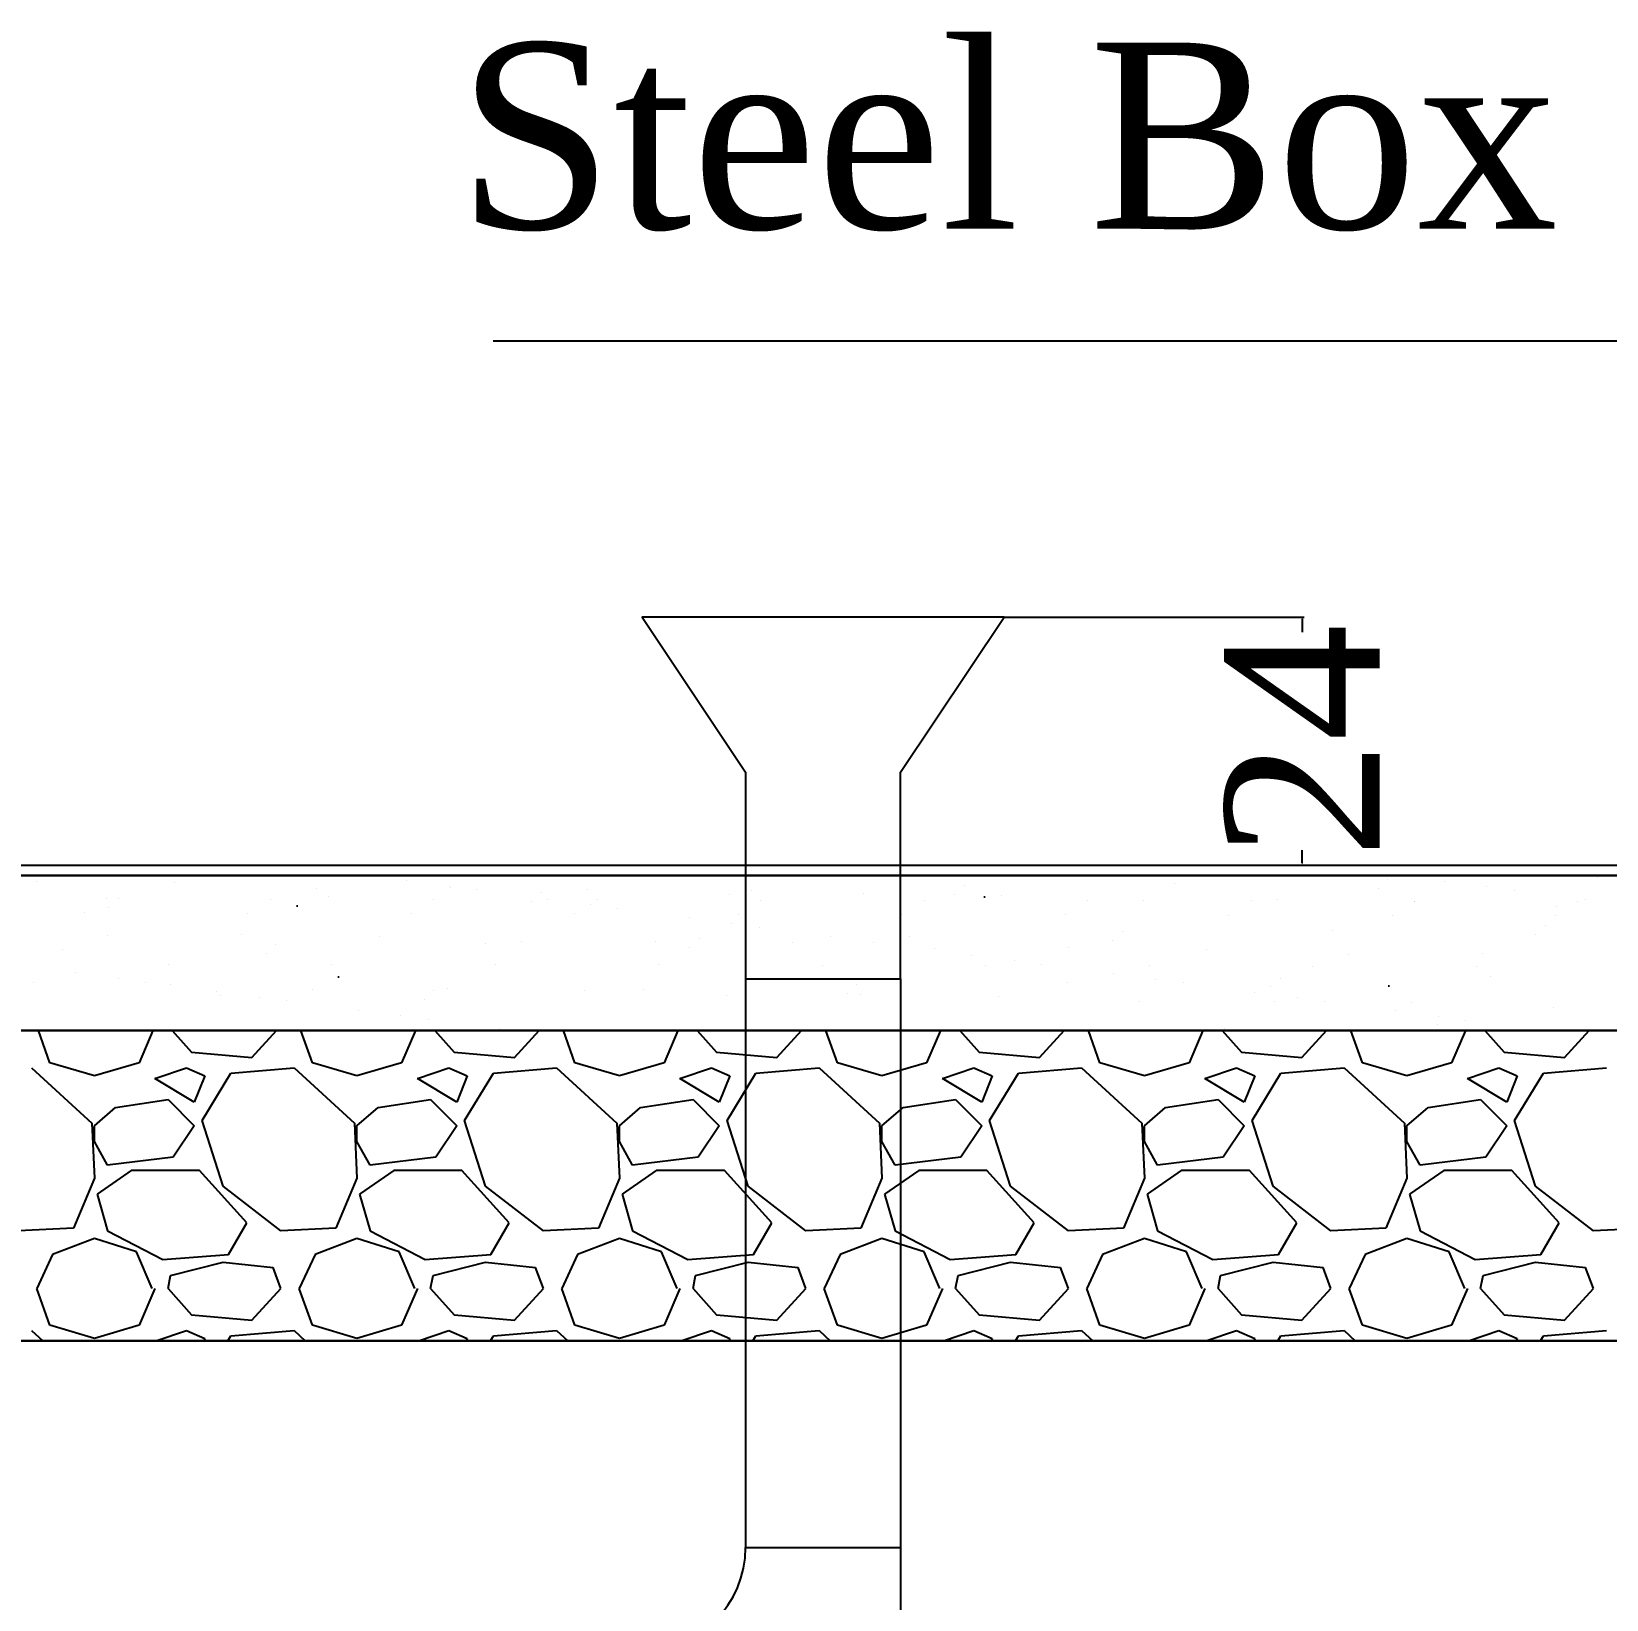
# Model space of a CAD drawing. Header units: centimetres. Extents: x 19229 to 51025, y 9487 to 24710.
# Drawn here: x 25748.8 to 25901.2, y 10773.9 to 10925.6 of the extents above; entities that cross this region are included whole.
import ezdxf

# ---------------------------------------------------------------- set-up
doc = ezdxf.new("R2010")
doc.units = ezdxf.units.CM
doc.layers.get('0').update_dxf_attribs({"linetype": 'CONTINUOUS'})
doc.layers.get('DEFPOINTS').update_dxf_attribs({"linetype": 'CONTINUOUS'})
doc.styles.add('style2', font='times.ttf', dxfattribs={"height": 15})
doc.styles.add('style3', font='times.ttf', dxfattribs={"height": 25})
doc.dimstyles.get("Standard").update_dxf_attribs({"dimtxt": 15, "dimasz": 0.18, "dimexe": 0.18, "dimexo": 0.0625, "dimgap": 0.09, "dimtad": 0, "dimdec": 0, "dimzin": 0, "dimdsep": 46, "dimtxsty": 'style2', "dimcen": 0.09, "dimadec": 0, "dimazin": 0, "dimtfac": 1, "dimtdec": 0, "dimtofl": 0, "dimtmove": 0, "dimatfit": 3, "dimfxl": 1, "dimtolj": 1, "dimtzin": 0, "dimarcsym": 0})
pattern_1 = [(37.5, (3570.38, 1228.156), (-1.60003, 48.941324), [0, -38.608, 0, -43.18, 0, -41.275]), (7.5, (3570.38, 1228.156), (44.95233, 71.68251), [0, -20.828, 0, -34.798, 0, -13.335]), (327.5, (3539.136, 1228.156), (79.09924, 0.14372), [0, -12.7, 0, -45.72, 0, -59.69]), (317.5, (3539.136, 1228.156), (76.35565, 22.29293), [0, -6.35, 0, -29.972, 0, -34.29])]

# ---------------------------------------------------------------- blocks, each defined once
blk = doc.blocks.new('*D54')
at = {"color": 0, "lineweight": -2, "transparency": 16777216}
for p, q in [((25842.98, 10868.91), (25871.96, 10868.91)), ((25871.78, 10868.73), (25871.78, 10867.45)), ((25871.78, 10845.09), (25871.78, 10846.36)), ((25842.98, 10844.91), (25871.96, 10844.91))]:
    blk.add_line(p, q, dxfattribs=at)
at = {"color": 0, "transparency": 16777216}
for points in [[(25871.75, 10868.73), (25871.81, 10868.73), (25871.78, 10868.91)], [(25871.75, 10845.09), (25871.81, 10845.09), (25871.78, 10844.91)]]:
    blk.add_solid(points, dxfattribs=at)
at = {"layer": 'DEFPOINTS', "color": 0, "transparency": 16777216}
for p in [(25842.92, 10868.91), (25842.92, 10844.91), (25871.78, 10844.91)]:
    blk.add_point(p, dxfattribs=at)
at = {"color": 0, "transparency": 16777216, "insert": (25871.78, 10856.91), "char_height": 15, "attachment_point": 5, "rotation": 90, "style": 'style2'}
blk.add_mtext('\\A1;24', dxfattribs=at)

msp = doc.modelspace()

# ---------------------------------------------------------------- hatches: boundary and pattern name
h = msp.add_hatch()
h.set_pattern_fill('AR-SAND')
h.set_pattern_definition(pattern_1)
h.paths.add_polyline_path([(25728.83, 10843.91), (26127.73, 10843.91), (26127.73, 10833.91), (26127.73, 10828.91), (25728.83, 10828.91)])
h = msp.add_hatch()
h.set_pattern_fill('AR-SAND')
h.set_pattern_definition(pattern_1)
h.paths.add_polyline_path([(25728.83, 10843.91), (26127.73, 10843.91), (26127.73, 10833.91), (26127.73, 10828.91), (25728.83, 10828.91)])

# ---------------------------------------------------------------- linework, layer by layer
at = {"color": 7, "ltscale": 20}
msp.add_line((25923.33, 10895.59), (25793.5, 10895.59), dxfattribs=at)
at = {"color": 7}
for p, q in [((25730.33, 10844.91), (26168.85, 10844.91)), ((25728.83, 10843.91), (26168.85, 10843.91)), ((25728.83, 10843.91), (26168.85, 10843.91)), ((26168.85, 10843.91), (25728.83, 10843.91)), ((25749.33, 10843.35), (25749.33, 10843.35)), ((25785.11, 10843.42), (25785.11, 10843.42)), ((25880.06, 10843.53), (25880.06, 10843.53)), ((25885.51, 10843.35), (25885.51, 10843.35)), ((25900.38, 10843.71), (25900.38, 10843.71)), ((25762.63, 10843.19), (25762.63, 10843.19)), ((25776.35, 10842.69), (25776.35, 10842.69)), ((25777.52, 10841.84), (25777.52, 10841.84)), ((25789.24, 10842.87), (25789.24, 10842.87)), ((25789.35, 10842.75), (25789.35, 10842.75)), ((25791.88, 10842.52), (25791.88, 10842.52)), ((25798.15, 10842.29), (25798.15, 10842.29)), ((25802.64, 10842.58), (25802.64, 10842.58)), ((25816.36, 10842.09), (25816.36, 10842.09)), ((25818.47, 10842.46), (25818.47, 10842.46)), ((25829.36, 10842.15), (25829.36, 10842.15)), ((25838.16, 10842.05), (25838.16, 10842.05)), ((25839.1, 10842.91), (25839.1, 10842.91)), ((25842.66, 10841.98), (25842.66, 10841.98)), ((25859.43, 10843.09), (25859.43, 10843.09)), ((25879.12, 10842.68), (25879.12, 10842.68)), ((25889.64, 10842.81), (25889.64, 10842.81)), ((25892.29, 10842.46), (25892.29, 10842.46)), ((25753.94, 10840.29), (25753.94, 10840.29)), ((25756.08, 10841.65), (25756.08, 10841.65)), ((25756.26, 10840.81), (25756.26, 10840.81)), ((25757.19, 10841.66), (25757.19, 10841.66)), ((25769.76, 10840.26), (25769.76, 10840.26)), ((25771.9, 10841.62), (25771.9, 10841.62)), ((25785.58, 10840.23), (25785.58, 10840.23)), ((25787.72, 10841.59), (25787.72, 10841.59)), ((25797.21, 10841.43), (25797.21, 10841.43)), ((25798.78, 10841.62), (25798.78, 10841.62)), ((25802.91, 10841.07), (25802.91, 10841.07)), ((25803.54, 10841.56), (25803.54, 10841.56)), ((25805.56, 10840.72), (25805.56, 10840.72)), ((25819.36, 10841.54), (25819.36, 10841.54)), ((25835.18, 10841.51), (25835.18, 10841.51)), ((25851, 10841.48), (25851, 10841.48)), ((25856.38, 10841.49), (25856.38, 10841.49)), ((25866.82, 10841.45), (25866.82, 10841.45)), ((25869.37, 10841.55), (25869.37, 10841.55)), ((25882.64, 10841.42), (25882.64, 10841.42)), ((25882.67, 10841.38), (25882.67, 10841.38)), ((25896.39, 10840.89), (25896.39, 10840.89)), ((25898.46, 10841.39), (25898.46, 10841.39)), ((25899.19, 10841.55), (25899.19, 10841.55)), ((25801.4, 10840.2), (25801.4, 10840.2)), ((25812.46, 10839.82), (25812.46, 10839.82)), ((25816.59, 10839.27), (25816.59, 10839.27)), ((25817.22, 10840.17), (25817.22, 10840.17)), ((25819.23, 10838.92), (25819.23, 10838.92)), ((25833.04, 10840.14), (25833.04, 10840.14)), ((25848.86, 10840.11), (25848.86, 10840.11)), ((25864.68, 10840.08), (25864.68, 10840.08)), ((25880.5, 10840.06), (25880.5, 10840.06)), ((25895.33, 10839.08), (25895.33, 10839.08)), ((25896.31, 10840.03), (25896.31, 10840.03)), ((25756.18, 10838.1), (25756.18, 10838.1)), ((25769.18, 10838.16), (25769.18, 10838.16)), ((25772.46, 10837.2), (25772.46, 10837.2)), ((25782.48, 10837.99), (25782.48, 10837.99)), ((25792.79, 10837.38), (25792.79, 10837.38)), ((25796.2, 10837.5), (25796.2, 10837.5)), ((25809.19, 10837.56), (25809.19, 10837.56)), ((25813.42, 10837.83), (25813.42, 10837.83)), ((25822.49, 10837.39), (25822.49, 10837.39)), ((25826.13, 10838.01), (25826.13, 10838.01)), ((25830.26, 10837.47), (25830.26, 10837.47)), ((25833.75, 10838), (25833.75, 10838)), ((25853.44, 10837.59), (25853.44, 10837.59)), ((25854.37, 10838.45), (25854.37, 10838.45)), ((25874.7, 10838.63), (25874.7, 10838.63)), ((25894.39, 10838.22), (25894.39, 10838.22)), ((25751.84, 10836.76), (25751.84, 10836.76)), ((25771.53, 10836.35), (25771.53, 10836.35)), ((25812.48, 10836.97), (25812.48, 10836.97)), ((25832.91, 10837.12), (25832.91, 10837.12)), ((25836.21, 10836.89), (25836.21, 10836.89)), ((25839.81, 10836.21), (25839.81, 10836.21)), ((25843.94, 10835.67), (25843.94, 10835.67)), ((25849.2, 10836.96), (25849.2, 10836.96)), ((25862.5, 10836.79), (25862.5, 10836.79)), ((25876.22, 10836.29), (25876.22, 10836.29)), ((25889.22, 10836.36), (25889.22, 10836.36)), ((25753.08, 10834.48), (25753.08, 10834.48)), ((25762.04, 10835.34), (25762.04, 10835.34)), ((25777.86, 10835.32), (25777.86, 10835.32)), ((25793.68, 10835.29), (25793.68, 10835.29)), ((25809.5, 10835.26), (25809.5, 10835.26)), ((25825.32, 10835.23), (25825.32, 10835.23)), ((25841.14, 10835.2), (25841.14, 10835.2)), ((25846.58, 10835.32), (25846.58, 10835.32)), ((25853.48, 10834.41), (25853.48, 10834.41)), ((25856.96, 10835.17), (25856.96, 10835.17)), ((25872.78, 10835.14), (25872.78, 10835.14)), ((25888.6, 10835.11), (25888.6, 10835.11)), ((25889.97, 10834.17), (25889.97, 10834.17)), ((25749.01, 10833.57), (25749.01, 10833.57)), ((25757.21, 10833.94), (25757.21, 10833.94)), ((25759.85, 10833.59), (25759.85, 10833.59)), ((25762.31, 10833.4), (25762.31, 10833.4)), ((25766.75, 10832.68), (25766.75, 10832.68)), ((25776.03, 10832.9), (25776.03, 10832.9)), ((25787.73, 10832.75), (25787.73, 10832.75)), ((25789.03, 10832.97), (25789.03, 10832.97)), ((25802.32, 10832.8), (25802.32, 10832.8)), ((25808.06, 10832.92), (25808.06, 10832.92)), ((25817.92, 10833.91), (25817.92, 10778.91)), ((25828.69, 10833.37), (25828.69, 10833.37)), ((25832.92, 10833.91), (25832.92, 10763.91)), ((25849.02, 10833.54), (25849.02, 10833.54)), ((25857.61, 10833.87), (25857.61, 10833.87)), ((25860.25, 10833.52), (25860.25, 10833.52)), ((25867.15, 10832.61), (25867.15, 10832.61)), ((25868.71, 10833.14), (25868.71, 10833.14)), ((25869.64, 10833.99), (25869.64, 10833.99)), ((25767.11, 10832.3), (25767.11, 10832.3)), ((25770.88, 10832.14), (25770.88, 10832.14)), ((25773.52, 10831.79), (25773.52, 10831.79)), ((25786.8, 10831.89), (25786.8, 10831.89)), ((25816.04, 10832.3), (25816.04, 10832.3)), ((25827.75, 10832.51), (25827.75, 10832.51)), ((25829.04, 10832.36), (25829.04, 10832.36)), ((25842.34, 10832.19), (25842.34, 10832.19)), ((25856.06, 10831.7), (25856.06, 10831.7)), ((25869.05, 10831.76), (25869.05, 10831.76)), ((25871.28, 10832.07), (25871.28, 10832.07)), ((25873.93, 10831.72), (25873.93, 10831.72)), ((25882.35, 10831.59), (25882.35, 10831.59)), ((25896.07, 10831.1), (25896.07, 10831.1)), ((25780.42, 10830.88), (25780.42, 10830.88)), ((25784.55, 10830.34), (25784.55, 10830.34)), ((25787.2, 10829.99), (25787.2, 10829.99)), ((25880.83, 10830.81), (25880.83, 10830.81)), ((25884.96, 10830.27), (25884.96, 10830.27)), ((25887.6, 10829.92), (25887.6, 10829.92)), ((25703.83, 10828.91), (26168.85, 10828.91)), ((26168.85, 10828.91), (25728.83, 10828.91)), ((25728.83, 10828.91), (26168.85, 10828.91)), ((25750.6, 10825.8), (25749.49, 10828.91)), ((25751.98, 10828.93), (25751.98, 10828.93)), ((25760.56, 10828.91), (25759.23, 10825.8)), ((25762.43, 10828.91), (25764.31, 10826.82)), ((25770.15, 10826.31), (25772.54, 10828.91)), ((25776, 10825.8), (25774.89, 10828.91)), ((25785.96, 10828.91), (25784.63, 10825.8)), ((25787.83, 10828.91), (25789.71, 10826.82)), ((25794.1, 10829.08), (25794.1, 10829.08)), ((25795.55, 10826.31), (25797.94, 10828.91)), ((25801.4, 10825.8), (25800.29, 10828.91)), ((25811.36, 10828.91), (25810.03, 10825.8)), ((25813.23, 10828.91), (25815.11, 10826.82)), ((25820.95, 10826.31), (25823.34, 10828.91)), ((25826.8, 10825.8), (25825.69, 10828.91)), ((25836.76, 10828.91), (25835.43, 10825.8)), ((25838.63, 10828.91), (25840.51, 10826.82)), ((25843.96, 10828.91), (25843.96, 10828.91)), ((25846.35, 10826.31), (25848.74, 10828.91)), ((25852.2, 10825.8), (25851.09, 10828.91)), ((25862.16, 10828.91), (25860.83, 10825.8)), ((25864.03, 10828.91), (25865.91, 10826.82)), ((25864.29, 10829.09), (25864.29, 10829.09)), ((25871.75, 10826.31), (25874.14, 10828.91)), ((25877.6, 10825.8), (25876.49, 10828.91)), ((25884.91, 10829.53), (25884.91, 10829.53)), ((25887.56, 10828.91), (25886.23, 10825.8)), ((25889.43, 10828.91), (25891.31, 10826.82)), ((25894.5, 10829.01), (25894.5, 10829.01)), ((25897.15, 10826.31), (25899.54, 10828.91)), ((25764.31, 10826.82), (25770.15, 10826.31)), ((25789.71, 10826.82), (25795.55, 10826.31)), ((25815.11, 10826.82), (25820.95, 10826.31)), ((25840.51, 10826.82), (25846.35, 10826.31)), ((25865.91, 10826.82), (25871.75, 10826.31)), ((25891.31, 10826.82), (25897.15, 10826.31)), ((25748.82, 10825.29), (25754.66, 10819.96)), ((25754.91, 10824.53), (25750.6, 10825.8)), ((25759.23, 10825.8), (25754.91, 10824.53)), ((25760.76, 10824.28), (25763.8, 10825.29)), ((25763.8, 10825.29), (25765.58, 10824.53)), ((25768.12, 10824.78), (25774.22, 10825.29)), ((25774.22, 10825.29), (25780.06, 10819.96)), ((25780.31, 10824.53), (25776, 10825.8)), ((25784.63, 10825.8), (25780.31, 10824.53)), ((25786.16, 10824.28), (25789.2, 10825.29)), ((25789.2, 10825.29), (25790.98, 10824.53)), ((25793.52, 10824.78), (25799.62, 10825.29)), ((25799.62, 10825.29), (25805.46, 10819.96)), ((25805.71, 10824.53), (25801.4, 10825.8)), ((25810.03, 10825.8), (25805.71, 10824.53)), ((25811.56, 10824.28), (25814.6, 10825.29)), ((25814.6, 10825.29), (25816.38, 10824.53)), ((25818.92, 10824.78), (25825.02, 10825.29)), ((25825.02, 10825.29), (25830.86, 10819.96)), ((25831.11, 10824.53), (25826.8, 10825.8)), ((25835.43, 10825.8), (25831.11, 10824.53)), ((25836.96, 10824.28), (25840, 10825.29)), ((25840, 10825.29), (25841.78, 10824.53)), ((25844.32, 10824.78), (25850.42, 10825.29)), ((25850.42, 10825.29), (25856.26, 10819.96)), ((25856.51, 10824.53), (25852.2, 10825.8)), ((25860.83, 10825.8), (25856.51, 10824.53)), ((25862.36, 10824.28), (25865.4, 10825.29)), ((25865.4, 10825.29), (25867.18, 10824.53)), ((25869.72, 10824.78), (25875.82, 10825.29)), ((25875.82, 10825.29), (25881.66, 10819.96)), ((25881.91, 10824.53), (25877.6, 10825.8)), ((25886.23, 10825.8), (25881.91, 10824.53)), ((25887.76, 10824.28), (25890.8, 10825.29)), ((25890.8, 10825.29), (25892.58, 10824.53)), ((25895.12, 10824.78), (25901.22, 10825.29)), ((25764.57, 10821.99), (25760.76, 10824.28)), ((25765.58, 10824.53), (25764.57, 10821.99)), ((25765.33, 10820.21), (25768.12, 10824.78)), ((25789.97, 10821.99), (25786.16, 10824.28)), ((25790.98, 10824.53), (25789.97, 10821.99)), ((25790.73, 10820.21), (25793.52, 10824.78)), ((25815.37, 10821.99), (25811.56, 10824.28)), ((25816.38, 10824.53), (25815.37, 10821.99)), ((25816.13, 10820.21), (25818.92, 10824.78)), ((25840.77, 10821.99), (25836.96, 10824.28)), ((25841.78, 10824.53), (25840.77, 10821.99)), ((25841.53, 10820.21), (25844.32, 10824.78)), ((25866.17, 10821.99), (25862.36, 10824.28)), ((25867.18, 10824.53), (25866.17, 10821.99)), ((25866.93, 10820.21), (25869.72, 10824.78)), ((25891.57, 10821.99), (25887.76, 10824.28)), ((25892.58, 10824.53), (25891.57, 10821.99)), ((25892.33, 10820.21), (25895.12, 10824.78)), ((25756.95, 10821.48), (25762.03, 10822.24)), ((25762.03, 10822.24), (25764.57, 10819.7)), ((25782.35, 10821.48), (25787.43, 10822.24)), ((25787.43, 10822.24), (25789.97, 10819.7)), ((25807.75, 10821.48), (25812.83, 10822.24)), ((25812.83, 10822.24), (25815.37, 10819.7)), ((25833.15, 10821.48), (25838.23, 10822.24)), ((25838.23, 10822.24), (25840.77, 10819.7)), ((25858.55, 10821.48), (25863.63, 10822.24)), ((25863.63, 10822.24), (25866.17, 10819.7)), ((25883.95, 10821.48), (25889.03, 10822.24)), ((25889.03, 10822.24), (25891.57, 10819.7)), ((25754.91, 10819.7), (25756.95, 10821.48)), ((25780.31, 10819.7), (25782.35, 10821.48)), ((25805.71, 10819.7), (25807.75, 10821.48)), ((25831.11, 10819.7), (25833.15, 10821.48)), ((25856.51, 10819.7), (25858.55, 10821.48)), ((25881.91, 10819.7), (25883.95, 10821.48)), ((25754.66, 10819.96), (25754.91, 10814.62)), ((25754.91, 10818.18), (25754.91, 10819.7)), ((25764.57, 10819.7), (25762.53, 10816.66)), ((25767.36, 10813.86), (25765.33, 10820.21)), ((25780.06, 10819.96), (25780.31, 10814.62)), ((25780.31, 10818.18), (25780.31, 10819.7)), ((25789.97, 10819.7), (25787.93, 10816.66)), ((25792.76, 10813.86), (25790.73, 10820.21)), ((25805.46, 10819.96), (25805.71, 10814.62)), ((25805.71, 10818.18), (25805.71, 10819.7)), ((25815.37, 10819.7), (25813.33, 10816.66)), ((25818.16, 10813.86), (25816.13, 10820.21)), ((25830.86, 10819.96), (25831.11, 10814.62)), ((25831.11, 10818.18), (25831.11, 10819.7)), ((25840.77, 10819.7), (25838.73, 10816.66)), ((25843.56, 10813.86), (25841.53, 10820.21)), ((25856.26, 10819.96), (25856.51, 10814.62)), ((25856.51, 10818.18), (25856.51, 10819.7)), ((25866.17, 10819.7), (25864.13, 10816.66)), ((25868.96, 10813.86), (25866.93, 10820.21)), ((25881.66, 10819.96), (25881.91, 10814.62)), ((25881.91, 10818.18), (25881.91, 10819.7)), ((25891.57, 10819.7), (25889.53, 10816.66)), ((25894.36, 10813.86), (25892.33, 10820.21)), ((25756.18, 10815.89), (25754.91, 10818.18)), ((25781.58, 10815.89), (25780.31, 10818.18)), ((25806.98, 10815.89), (25805.71, 10818.18)), ((25832.38, 10815.89), (25831.11, 10818.18)), ((25857.78, 10815.89), (25856.51, 10818.18)), ((25883.18, 10815.89), (25881.91, 10818.18)), ((25762.53, 10816.66), (25756.18, 10815.89)), ((25787.93, 10816.66), (25781.58, 10815.89)), ((25813.33, 10816.66), (25806.98, 10815.89)), ((25838.73, 10816.66), (25832.38, 10815.89)), ((25864.13, 10816.66), (25857.78, 10815.89)), ((25889.53, 10816.66), (25883.18, 10815.89)), ((25754.91, 10814.62), (25752.88, 10809.8)), ((25758.47, 10815.39), (25755.17, 10813.1)), ((25765.07, 10815.39), (25758.47, 10815.39)), ((25769.65, 10810.31), (25765.07, 10815.39)), ((25780.31, 10814.62), (25778.28, 10809.8)), ((25783.87, 10815.39), (25780.57, 10813.1)), ((25790.47, 10815.39), (25783.87, 10815.39)), ((25795.05, 10810.31), (25790.47, 10815.39)), ((25805.71, 10814.62), (25803.68, 10809.8)), ((25809.27, 10815.39), (25805.97, 10813.1)), ((25815.87, 10815.39), (25809.27, 10815.39)), ((25820.45, 10810.31), (25815.87, 10815.39)), ((25831.11, 10814.62), (25829.08, 10809.8)), ((25834.67, 10815.39), (25831.37, 10813.1)), ((25841.27, 10815.39), (25834.67, 10815.39)), ((25845.85, 10810.31), (25841.27, 10815.39)), ((25856.51, 10814.62), (25854.48, 10809.8)), ((25860.07, 10815.39), (25856.77, 10813.1)), ((25866.67, 10815.39), (25860.07, 10815.39)), ((25871.25, 10810.31), (25866.67, 10815.39)), ((25881.91, 10814.62), (25879.88, 10809.8)), ((25885.47, 10815.39), (25882.17, 10813.1)), ((25892.07, 10815.39), (25885.47, 10815.39)), ((25896.65, 10810.31), (25892.07, 10815.39)), ((25755.17, 10813.1), (25756.18, 10809.54)), ((25772.95, 10809.54), (25767.36, 10813.86)), ((25780.57, 10813.1), (25781.58, 10809.54)), ((25798.35, 10809.54), (25792.76, 10813.86)), ((25805.97, 10813.1), (25806.98, 10809.54)), ((25823.75, 10809.54), (25818.16, 10813.86)), ((25831.37, 10813.1), (25832.38, 10809.54)), ((25849.15, 10809.54), (25843.56, 10813.86)), ((25856.77, 10813.1), (25857.78, 10809.54)), ((25874.55, 10809.54), (25868.96, 10813.86)), ((25882.17, 10813.1), (25883.18, 10809.54)), ((25899.95, 10809.54), (25894.36, 10813.86)), ((25752.88, 10809.8), (25747.55, 10809.54)), ((25767.87, 10807.26), (25769.65, 10810.31)), ((25778.28, 10809.8), (25772.95, 10809.54)), ((25793.27, 10807.26), (25795.05, 10810.31)), ((25803.68, 10809.8), (25798.35, 10809.54)), ((25818.67, 10807.26), (25820.45, 10810.31)), ((25829.08, 10809.8), (25823.75, 10809.54)), ((25844.07, 10807.26), (25845.85, 10810.31)), ((25854.48, 10809.8), (25849.15, 10809.54)), ((25869.47, 10807.26), (25871.25, 10810.31)), ((25879.88, 10809.8), (25874.55, 10809.54)), ((25894.87, 10807.26), (25896.65, 10810.31)), ((25905.28, 10809.8), (25899.95, 10809.54)), ((25754.91, 10808.78), (25750.85, 10807.26)), ((25758.98, 10807.51), (25754.91, 10808.78)), ((25756.18, 10809.54), (25761.52, 10806.75)), ((25780.31, 10808.78), (25776.25, 10807.26)), ((25784.38, 10807.51), (25780.31, 10808.78)), ((25781.58, 10809.54), (25786.92, 10806.75)), ((25805.71, 10808.78), (25801.65, 10807.26)), ((25809.78, 10807.51), (25805.71, 10808.78)), ((25806.98, 10809.54), (25812.32, 10806.75)), ((25831.11, 10808.78), (25827.05, 10807.26)), ((25835.18, 10807.51), (25831.11, 10808.78)), ((25832.38, 10809.54), (25837.72, 10806.75)), ((25856.51, 10808.78), (25852.45, 10807.26)), ((25860.58, 10807.51), (25856.51, 10808.78)), ((25857.78, 10809.54), (25863.12, 10806.75)), ((25881.91, 10808.78), (25877.85, 10807.26)), ((25885.98, 10807.51), (25881.91, 10808.78)), ((25883.18, 10809.54), (25888.52, 10806.75)), ((25750.85, 10807.26), (25749.33, 10803.96)), ((25760.5, 10803.96), (25758.98, 10807.51)), ((25761.52, 10806.75), (25767.87, 10807.26)), ((25776.25, 10807.26), (25774.73, 10803.96)), ((25785.9, 10803.96), (25784.38, 10807.51)), ((25786.92, 10806.75), (25793.27, 10807.26)), ((25801.65, 10807.26), (25800.13, 10803.96)), ((25811.3, 10803.96), (25809.78, 10807.51)), ((25812.32, 10806.75), (25818.67, 10807.26)), ((25827.05, 10807.26), (25825.53, 10803.96)), ((25836.7, 10803.96), (25835.18, 10807.51)), ((25837.72, 10806.75), (25844.07, 10807.26)), ((25852.45, 10807.26), (25850.93, 10803.96)), ((25862.1, 10803.96), (25860.58, 10807.51)), ((25863.12, 10806.75), (25869.47, 10807.26)), ((25877.85, 10807.26), (25876.33, 10803.96)), ((25887.5, 10803.96), (25885.98, 10807.51)), ((25888.52, 10806.75), (25894.87, 10807.26)), ((25762.03, 10803.96), (25762.28, 10805.23)), ((25762.28, 10805.23), (25767.36, 10806.5)), ((25767.36, 10806.5), (25772.19, 10805.99)), ((25772.95, 10803.96), (25772.19, 10805.99)), ((25787.43, 10803.96), (25787.68, 10805.23)), ((25787.68, 10805.23), (25792.76, 10806.5)), ((25792.76, 10806.5), (25797.59, 10805.99)), ((25798.35, 10803.96), (25797.59, 10805.99)), ((25812.83, 10803.96), (25813.08, 10805.23)), ((25813.08, 10805.23), (25818.16, 10806.5)), ((25818.16, 10806.5), (25822.99, 10805.99)), ((25823.75, 10803.96), (25822.99, 10805.99)), ((25838.23, 10803.96), (25838.48, 10805.23)), ((25838.48, 10805.23), (25843.56, 10806.5)), ((25843.56, 10806.5), (25848.39, 10805.99)), ((25849.15, 10803.96), (25848.39, 10805.99)), ((25863.63, 10803.96), (25863.88, 10805.23)), ((25863.88, 10805.23), (25868.96, 10806.5)), ((25868.96, 10806.5), (25873.79, 10805.99)), ((25874.55, 10803.96), (25873.79, 10805.99)), ((25889.03, 10803.96), (25889.28, 10805.23)), ((25889.28, 10805.23), (25894.36, 10806.5)), ((25894.36, 10806.5), (25899.19, 10805.99)), ((25899.95, 10803.96), (25899.19, 10805.99)), ((25750.6, 10800.4), (25749.33, 10803.96)), ((25760.76, 10803.96), (25759.23, 10800.4)), ((25762.03, 10803.96), (25764.31, 10801.42)), ((25770.15, 10800.91), (25772.95, 10803.96)), ((25776, 10800.4), (25774.73, 10803.96)), ((25786.16, 10803.96), (25784.63, 10800.4)), ((25787.43, 10803.96), (25789.71, 10801.42)), ((25795.55, 10800.91), (25798.35, 10803.96)), ((25801.4, 10800.4), (25800.13, 10803.96)), ((25811.56, 10803.96), (25810.03, 10800.4)), ((25812.83, 10803.96), (25815.11, 10801.42)), ((25820.95, 10800.91), (25823.75, 10803.96)), ((25826.8, 10800.4), (25825.53, 10803.96)), ((25836.96, 10803.96), (25835.43, 10800.4)), ((25838.23, 10803.96), (25840.51, 10801.42)), ((25846.35, 10800.91), (25849.15, 10803.96)), ((25852.2, 10800.4), (25850.93, 10803.96)), ((25862.36, 10803.96), (25860.83, 10800.4)), ((25863.63, 10803.96), (25865.91, 10801.42)), ((25871.75, 10800.91), (25874.55, 10803.96)), ((25877.6, 10800.4), (25876.33, 10803.96)), ((25887.76, 10803.96), (25886.23, 10800.4)), ((25889.03, 10803.96), (25891.31, 10801.42)), ((25897.15, 10800.91), (25899.95, 10803.96)), ((25764.31, 10801.42), (25770.15, 10800.91)), ((25789.71, 10801.42), (25795.55, 10800.91)), ((25815.11, 10801.42), (25820.95, 10800.91)), ((25840.51, 10801.42), (25846.35, 10800.91)), ((25865.91, 10801.42), (25871.75, 10800.91)), ((25891.31, 10801.42), (25897.15, 10800.91)), ((25748.82, 10799.89), (25749.9, 10798.91)), ((25754.91, 10799.13), (25750.6, 10800.4)), ((25759.23, 10800.4), (25754.91, 10799.13)), ((25760.85, 10798.91), (25763.8, 10799.89)), ((25763.8, 10799.89), (25765.58, 10799.13)), ((25765.58, 10799.13), (25765.49, 10798.91)), ((25767.83, 10798.91), (25768.12, 10799.38)), ((25768.12, 10799.38), (25774.22, 10799.89)), ((25774.22, 10799.89), (25775.3, 10798.91)), ((25780.31, 10799.13), (25776, 10800.4)), ((25784.63, 10800.4), (25780.31, 10799.13)), ((25786.25, 10798.91), (25789.2, 10799.89)), ((25789.2, 10799.89), (25790.98, 10799.13)), ((25790.98, 10799.13), (25790.89, 10798.91)), ((25793.23, 10798.91), (25793.52, 10799.38)), ((25793.52, 10799.38), (25799.62, 10799.89)), ((25799.62, 10799.89), (25800.7, 10798.91)), ((25805.71, 10799.13), (25801.4, 10800.4)), ((25810.03, 10800.4), (25805.71, 10799.13)), ((25811.65, 10798.91), (25814.6, 10799.89)), ((25814.6, 10799.89), (25816.38, 10799.13)), ((25816.38, 10799.13), (25816.29, 10798.91)), ((25818.63, 10798.91), (25818.92, 10799.38)), ((25818.92, 10799.38), (25825.02, 10799.89)), ((25825.02, 10799.89), (25826.1, 10798.91)), ((25831.11, 10799.13), (25826.8, 10800.4)), ((25835.43, 10800.4), (25831.11, 10799.13)), ((25837.05, 10798.91), (25840, 10799.89)), ((25840, 10799.89), (25841.78, 10799.13)), ((25841.78, 10799.13), (25841.69, 10798.91)), ((25844.03, 10798.91), (25844.32, 10799.38)), ((25844.32, 10799.38), (25850.42, 10799.89)), ((25850.42, 10799.89), (25851.5, 10798.91)), ((25856.51, 10799.13), (25852.2, 10800.4)), ((25860.83, 10800.4), (25856.51, 10799.13)), ((25862.45, 10798.91), (25865.4, 10799.89)), ((25865.4, 10799.89), (25867.18, 10799.13)), ((25867.18, 10799.13), (25867.09, 10798.91)), ((25869.43, 10798.91), (25869.72, 10799.38)), ((25869.72, 10799.38), (25875.82, 10799.89)), ((25875.82, 10799.89), (25876.9, 10798.91)), ((25881.91, 10799.13), (25877.6, 10800.4)), ((25886.23, 10800.4), (25881.91, 10799.13)), ((25887.85, 10798.91), (25890.8, 10799.89)), ((25890.8, 10799.89), (25892.58, 10799.13)), ((25892.58, 10799.13), (25892.49, 10798.91)), ((25894.83, 10798.91), (25895.12, 10799.38)), ((25895.12, 10799.38), (25901.22, 10799.89)), ((25703.83, 10798.91), (26168.85, 10798.91)), ((25817.92, 10778.91), (25832.92, 10778.91))]:
    msp.add_line(p, q, dxfattribs=at)
msp.add_lwpolyline([(25832.92, 10833.91), (25832.92, 10853.91), (25842.92, 10868.91), (25807.92, 10868.91), (25817.92, 10853.91), (25817.92, 10833.91)], close=True, dxfattribs=at)
msp.add_lwpolyline([(26168.85, 10798.91), (25703.83, 10798.91), (25703.83, 10828.91), (26168.85, 10828.91)], dxfattribs=at)
msp.add_arc((25807.92, 10778.91), 10, 270, 0, dxfattribs=at)

# ---------------------------------------------------------------- texts
at = {"color": 7, "style": 'style3'}
msp.add_text('Steel Box 10*10cm*4 mm Galvanized & two Plates 25*25 cm*  1cm', height=18, dxfattribs=at).set_placement((25790.02, 10906.48))

# ---------------------------------------------------------------- dimensions: what is measured, and where the dimension line sits
at = {"color": 7}
dim = msp.add_linear_dim(base=(25871.78, 10844.91), p1=(25842.92, 10868.91), p2=(25842.92, 10844.91), angle=90, dimstyle='Standard', dxfattribs=at)
dim.commit()
dim.dimension.update_dxf_attribs({"geometry": '*D54', "text_midpoint": (25871.78, 10856.91)})

doc.saveas('drawing.dxf')
